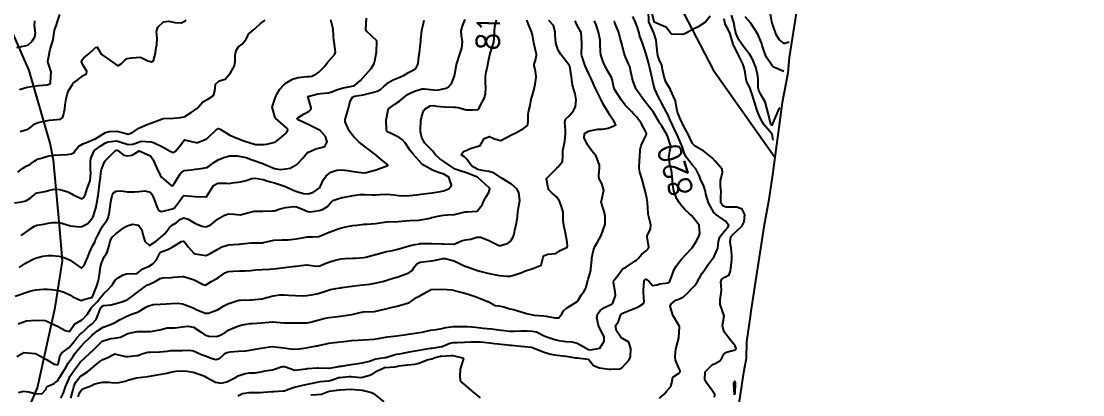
# Model space of a CAD drawing. Header units: metres. Extents: x 307586 to 320046, y 7427249 to 7434250.
# Drawn here: x 319369 to 319557.1, y 7428561.8 to 7428628 of the extents above; entities that cross this region are included whole.
import ezdxf
from ezdxf.enums import TextEntityAlignment as Align

# ---------------------------------------------------------------- set-up
doc = ezdxf.new("R2010")
doc.units = ezdxf.units.M
doc.header["$MEASUREMENT"] = 0
for name, color, linetype in [('Area', 45, 'Continuous'), ('Cotas', 45, 'Continuous'), ('Curvas de Nivel 1m', 11, 'Continuous'), ('Curvas de Nivel 5m', 15, 'Continuous'), ('Hidrografia', 140, 'Continuous'), ('Vias Primárias', 230, 'Continuous')]:
    doc.layers.add(name, color=color, linetype=linetype)
doc.styles.add('Style-STANDARD', font='STANDARD.shx')

msp = doc.modelspace()

# ---------------------------------------------------------------- linework, layer by layer
at = {"layer": 'Area'}
msp.add_polyline3d([(319558.42, 7428687.57, 845.15), (319554.83, 7428686.13, 845.5), (319552.5, 7428685.3, 845.86), (319549.33, 7428683.99, 845.67), (319545.47, 7428682.69, 852.3), (319543.92, 7428682.2, 843.13), (319512.7, 7428667.47, 0.03), (319508.17, 7428643.43, 827.41), (319507.34, 7428638.2, 827.09), (319507.26, 7428636.45, 827.18), (319506.81, 7428632.91, 826.7), (319505.06, 7428621.64, 825.88), (319504.81, 7428618.86, 830.16), (319503.83, 7428613.63, 826.97), (319502.09, 7428600.78, 822.8), (319501.4, 7428596.1, 822.7), (319500.56, 7428591.57, 821.16), (319498.28, 7428576.62, 822.18), (319498.15, 7428575.66, 822.3), (319497.5, 7428571.17, 822.11), (319497.42, 7428568.26, 822.09), (319496.98, 7428565.78, 822.77), (319495.34, 7428555.19, 822.14)], dxfattribs=at)
at = {"layer": 'Curvas de Nivel 1m', "flags": 128}
for points, elevation in [([(319368.65, 7428615.95), (319370.02, 7428616.34), (319370.82, 7428616.49), (319372.03, 7428616.64), (319373.56, 7428616.79), (319374.03, 7428616.95), (319374.16, 7428617.12), (319374.18, 7428617.25), (319374.25, 7428619.06), (319374.24, 7428619.25), (319374.07, 7428619.81), (319373.69, 7428620.87), (319373.72, 7428621.26), (319373.78, 7428621.56), (319374.11, 7428623.09), (319374.14, 7428623.22), (319374.15, 7428623.25), (319374.63, 7428624.74), (319374.71, 7428625.24), (319374.89, 7428626.49), (319375.15, 7428627.24), (319375.43, 7428627.98), (319375.8, 7428629.23)], 808), ([(319368.95, 7428590.06), (319369.72, 7428590.61), (319370.12, 7428590.9), (319370.66, 7428591.29), (319371.31, 7428591.7), (319371.73, 7428591.86), (319372.95, 7428592.05), (319373.74, 7428592.22), (319374.6, 7428592.38), (319375.74, 7428592.38), (319376.93, 7428592.02), (319377.73, 7428591.78), (319379.3, 7428591.61), (319379.73, 7428591.65), (319380.75, 7428592.16), (319381.58, 7428593.16), (319381.64, 7428593.27), (319381.76, 7428593.53), (319382.25, 7428595.15), (319382.4, 7428595.76), (319382.6, 7428597.15), (319382.71, 7428598.05), (319382.87, 7428599.14), (319383.04, 7428600.35), (319383.1, 7428601.14), (319383.21, 7428601.78), (319383.75, 7428603.13), (319383.87, 7428603.32), (319384.77, 7428604.23), (319385.66, 7428605.11), (319385.83, 7428605.18), (319385.89, 7428605.18), (319386.1, 7428605.11), (319387.12, 7428604.32), (319387.88, 7428604.16), (319388.64, 7428604.32), (319389.89, 7428605.06), (319391.88, 7428604.16), (319392.33, 7428603.48), (319392.53, 7428603.03), (319393.15, 7428601.72), (319393.47, 7428601.02), (319393.59, 7428600.76), (319393.84, 7428600.41), (319395.49, 7428598.99), (319395.82, 7428598.88), (319395.95, 7428598.99), (319396.15, 7428599.31), (319397.13, 7428600.97), (319397.45, 7428601.36), (319397.85, 7428601.55), (319399.11, 7428601.7), (319399.86, 7428601.8), (319400.87, 7428601.92), (319401.86, 7428602.12), (319402.36, 7428602.42), (319402.94, 7428602.9), (319403.88, 7428603.49), (319404.85, 7428603.91), (319405.89, 7428604.18), (319407.21, 7428604.17), (319407.89, 7428604.08), (319408.85, 7428603.86), (319409.88, 7428603.49), (319411.8, 7428602.8), (319411.87, 7428602.78), (319411.91, 7428602.76), (319413.86, 7428601.93), (319414.86, 7428601.76), (319415.86, 7428601.89), (319416.61, 7428601.99), (319417.87, 7428602.72), (319418.86, 7428603.74), (319419.65, 7428604.7), (319419.8, 7428604.8), (319419.9, 7428604.85), (319421.17, 7428605.42), (319421.91, 7428605.59), (319422.75, 7428605.83), (319423.21, 7428606.66), (319422.86, 7428607.59), (319421.94, 7428608.68), (319419.96, 7428609.65), (319418.18, 7428610.5), (319417.96, 7428610.63), (319417.91, 7428610.67), (319417.88, 7428610.72), (319417.89, 7428610.8), (319417.97, 7428610.89), (319419.09, 7428611.6), (319419.99, 7428612.09), (319420.3, 7428612.39), (319420.33, 7428612.7), (319420.01, 7428613.95), (319419.74, 7428614.7), (319419.96, 7428614.76), (319420.01, 7428614.77), (319421.54, 7428615.17), (319422.02, 7428615.22), (319423.36, 7428615.33), (319424.03, 7428615.52), (319424.81, 7428615.86), (319426.04, 7428616.24), (319426.35, 7428616.31), (319427.87, 7428616.6), (319428.04, 7428616.66), (319429.08, 7428617.56), (319430.06, 7428618.58), (319430.99, 7428619.66), (319431.51, 7428620.57), (319431.66, 7428621), (319431.94, 7428622.56), (319432.01, 7428624.44), (319431.96, 7428624.56), (319430.16, 7428626.29), (319430.01, 7428626.58), (319430.18, 7428628.58)], 812), ([(319482.1, 7428561.23), (319482.92, 7428561.93), (319483.14, 7428562.19), (319483.4, 7428562.5), (319484.06, 7428563.28), (319484.28, 7428563.92), (319484.41, 7428564.94), (319485.44, 7428565.57), (319485.71, 7428565.91), (319485.7, 7428566.17), (319485.45, 7428566.72), (319484.93, 7428567.92), (319484.82, 7428568.56), (319484.95, 7428569.92), (319485.51, 7428571.91), (319485.6, 7428573.85), (319485.6, 7428573.91), (319485.59, 7428573.96), (319485.54, 7428574.04), (319484.46, 7428575.92), (319483.98, 7428577.52), (319484.13, 7428577.92), (319484.94, 7428578.57), (319485.6, 7428578.85), (319486.34, 7428579.16), (319487.07, 7428579.89), (319487.62, 7428580.49), (319488.32, 7428581.18), (319488.81, 7428581.87), (319489.1, 7428582.41), (319489.66, 7428583.37), (319489.85, 7428583.67), (319489.97, 7428583.86), (319490.72, 7428584.89), (319491.41, 7428585.84), (319491.53, 7428586), (319491.69, 7428586.23), (319492.42, 7428587.83), (319492.55, 7428589), (319492.75, 7428589.82), (319493.75, 7428591.07), (319494.15, 7428591.41), (319494.33, 7428591.8), (319493.76, 7428592.59), (319492, 7428593.84), (319491.88, 7428593.93), (319491.78, 7428594.04), (319490.74, 7428595.85), (319490.3, 7428597.37), (319490.24, 7428597.86), (319489.84, 7428598.95), (319489.4, 7428599.86), (319489.14, 7428600.59), (319488.51, 7428601.87), (319487.88, 7428602.56), (319486.83, 7428603.9), (319486.53, 7428604.52), (319486.06, 7428605.91), (319486.02, 7428606.01), (319485.93, 7428606.23), (319485.22, 7428607.92), (319484.5, 7428609.39), (319484.24, 7428609.93), (319483.98, 7428610.52), (319483.55, 7428611.5), (319483.33, 7428611.94), (319482.49, 7428613.48), (319482.24, 7428613.96), (319482.16, 7428614.1), (319482.03, 7428614.32), (319481.24, 7428615.97), (319480.94, 7428617.09), (319480.76, 7428617.97), (319480.35, 7428619.71), (319480.29, 7428619.98), (319480.1, 7428620.74), (319479.74, 7428621.98), (319479.57, 7428622.54), (319479.09, 7428623.99), (319478.55, 7428625.6), (319478.44, 7428626), (319478.17, 7428626.92), (319477.88, 7428627.71), (319477.75, 7428628.01), (319477.32, 7428628.88)], 821), ([(319491.81, 7428561.4), (319491.86, 7428561.83), (319491.4, 7428562.59), (319490.45, 7428563.84), (319490.08, 7428564.5), (319490.17, 7428565.85), (319491.46, 7428567.15), (319491.91, 7428567.38), (319492.74, 7428567.82), (319493.07, 7428568.21), (319493.48, 7428569.03), (319493.92, 7428569.37), (319495.49, 7428569.76), (319495.64, 7428569.93), (319495.5, 7428570.46), (319494.39, 7428571.8), (319493.53, 7428572.98), (319493.27, 7428573.81), (319493.26, 7428574.1), (319493.56, 7428575.81), (319492.8, 7428577.82), (319492.8, 7428578.62), (319493, 7428579.82), (319493.03, 7428580.41), (319492.96, 7428581.82), (319493.13, 7428582.32), (319493.65, 7428582.64), (319494.39, 7428583.06), (319494.63, 7428583.8), (319494.75, 7428584.72), (319494.87, 7428585.8), (319494.87, 7428586.62), (319494.75, 7428587.8), (319494.57, 7428588.95), (319494.7, 7428589.8), (319495.19, 7428590.34), (319495.74, 7428590.8), (319496.73, 7428591.78), (319497.08, 7428592.46), (319497.17, 7428593.77), (319496.75, 7428594.74), (319495.8, 7428595.07), (319494.52, 7428595.08), (319493.8, 7428595.07), (319493.28, 7428595.3), (319492.96, 7428595.82), (319492.94, 7428596.95), (319493, 7428597.82), (319492.89, 7428598.77), (319492.89, 7428599.82), (319493.24, 7428601.19), (319493.17, 7428601.82), (319491.9, 7428603.32), (319491.38, 7428603.85), (319489.91, 7428605.03), (319488.41, 7428605.88), (319487.93, 7428606.34), (319487.44, 7428607.39), (319487.2, 7428607.89), (319486.25, 7428609.63), (319486.13, 7428609.91), (319486.09, 7428610.02), (319485.98, 7428610.23), (319485.29, 7428611.92), (319485.09, 7428612.83), (319484.92, 7428613.92), (319484.04, 7428615.88), (319484.02, 7428615.91), (319484.01, 7428615.93), (319483.27, 7428617.16), (319482.96, 7428617.95), (319482.58, 7428619.46), (319482.54, 7428619.95), (319482.49, 7428620.34), (319482.1, 7428621.07), (319481.79, 7428621.96), (319481.71, 7428622.37), (319481.57, 7428623.97), (319481.46, 7428624.66), (319481.06, 7428625.97), (319480.18, 7428627.93), (319480.16, 7428627.98), (319480.16, 7428628.01), (319480.12, 7428629.98)], 822), ([(319480.7, 7428629.48), (319481.05, 7428627.97), (319482.18, 7428627.48), (319483.27, 7428627.04), (319484.06, 7428625.93), (319484.09, 7428625.86), (319484.16, 7428625.83), (319484.27, 7428625.82), (319486.16, 7428625.75), (319486.66, 7428625.9), (319488.17, 7428626.74), (319488.96, 7428627.09), (319490.18, 7428627.86), (319491.06, 7428628.99)], 822), ([(319502.19, 7428606.98), (319502.03, 7428608.01), (319501.96, 7428608.1), (319500.58, 7428609.73), (319499.98, 7428610.81), (319499.58, 7428611.74), (319499.34, 7428612.41), (319498.92, 7428613.75), (319498.38, 7428615.41), (319498.27, 7428615.76), (319498.05, 7428616.28), (319497.56, 7428617.26), (319497.43, 7428617.77), (319497.25, 7428618.94), (319497.07, 7428619.78), (319496.82, 7428620.5), (319496.21, 7428621.79), (319496.12, 7428621.97), (319495.2, 7428623.8), (319494.77, 7428625.19), (319494.58, 7428625.81), (319494.17, 7428626.69), (319493.74, 7428627.38), (319493.62, 7428627.82), (319493.53, 7428628.49)], 823), ([(319503.41, 7428612.71), (319503.21, 7428612.52), (319501.97, 7428609.61), (319501.82, 7428609.72), (319501.72, 7428609.98), (319501.31, 7428611.73), (319501.12, 7428612.61), (319500.8, 7428613.73), (319500.04, 7428615.07), (319499.69, 7428615.74), (319499.58, 7428616.21), (319499.54, 7428617.75), (319499.5, 7428618.32), (319499.21, 7428619.75), (319498.63, 7428621.23), (319498.33, 7428621.76), (319498.12, 7428622.05), (319496.79, 7428623.78), (319496.53, 7428624.16), (319496.15, 7428624.75), (319495.68, 7428625.79), (319495.49, 7428626.47), (319495.24, 7428627.8), (319494.86, 7428629.15)], 824), ([(319505.06, 7428624.25), (319504.79, 7428624.25), (319504.28, 7428624.09), (319504.15, 7428624.09), (319503.27, 7428624.82), (319502.76, 7428625.71), (319502.19, 7428627.22), (319502.02, 7428627.72), (319501.96, 7428627.95), (319501.68, 7428629.73)], 826), ([(319367.78, 7428595.83), (319369.08, 7428596), (319369.78, 7428596.22), (319370.48, 7428596.6), (319371.27, 7428597.29), (319371.55, 7428597.53), (319371.8, 7428597.63), (319373.18, 7428597.88), (319373.8, 7428598.04), (319374.78, 7428598.27), (319375.81, 7428598.23), (319377.24, 7428597.77), (319377.8, 7428597.49), (319378.27, 7428597.2), (319379.79, 7428596.57), (319380.14, 7428596.82), (319380.28, 7428597.18), (319380.63, 7428598.36), (319380.96, 7428599.17), (319381.19, 7428599.81), (319381.3, 7428601.17), (319381.26, 7428601.76), (319381.24, 7428603.17), (319381.33, 7428603.71), (319381.89, 7428605.05), (319381.99, 7428605.16), (319383.08, 7428605.97), (319383.91, 7428606.47), (319384.4, 7428606.64), (319385.92, 7428606.82), (319386.28, 7428606.74), (319387.91, 7428606.21), (319388.74, 7428606.24), (319389.92, 7428606.68), (319390.23, 7428606.75), (319391.92, 7428606.66), (319392.4, 7428606.54), (319393.91, 7428605.86), (319395.37, 7428605), (319395.89, 7428604.78), (319396.33, 7428604.98), (319397.02, 7428605.86), (319397.84, 7428606.96), (319397.92, 7428606.99), (319398.14, 7428606.96), (319399.92, 7428606.55), (319400.29, 7428606.56), (319401.26, 7428606.93), (319401.72, 7428607.13), (319401.93, 7428607.26), (319403.66, 7428608.89), (319403.94, 7428609.01), (319404.22, 7428608.89), (319405.93, 7428607.86), (319406.62, 7428607.55), (319407.92, 7428607.02), (319408.41, 7428606.84), (319409.92, 7428606.34), (319410.52, 7428606.21), (319411.91, 7428606.17), (319412.47, 7428606.23), (319413.92, 7428606.59), (319414.05, 7428606.64), (319414.23, 7428606.77), (319415.17, 7428607.52), (319415.94, 7428608.17), (319416.23, 7428608.75), (319416.14, 7428608.94), (319415.95, 7428609.12), (319414.08, 7428610.77), (319413.96, 7428610.9), (319413.43, 7428612.78), (319414.01, 7428614.59), (319414.07, 7428614.72), (319414.09, 7428614.77), (319414.82, 7428615.97), (319415.53, 7428616.76), (319415.8, 7428617), (319416.05, 7428617.18), (319417.04, 7428617.75), (319418.06, 7428618.06), (319419.57, 7428618.22), (319420.06, 7428618.24), (319420.46, 7428618.3), (319421.32, 7428618.69), (319421.72, 7428619.03), (319422.07, 7428619.38), (319422.71, 7428620.04), (319423.21, 7428620.66), (319424.1, 7428621.68), (319424.55, 7428622.2), (319424.67, 7428622.64), (319424.4, 7428624.38), (319424.36, 7428624.65), (319424.26, 7428626.55), (319424.24, 7428626.65), (319424.17, 7428626.9), (319423.83, 7428628.3)], 811), ([(319367.88, 7428579.32), (319369.16, 7428579.73), (319369.59, 7428579.88), (319370.66, 7428580.23), (319371.59, 7428580.43), (319372.88, 7428580.54), (319373.6, 7428580.54), (319374.35, 7428580.49), (319375.59, 7428580.32), (319376.42, 7428580.05), (319377.59, 7428579.52), (319378.14, 7428579.19), (319379.57, 7428578.55), (319380.07, 7428578.68), (319381.58, 7428579.14), (319381.62, 7428579.2), (319382.4, 7428581.15), (319382.66, 7428582.1), (319382.83, 7428583.14), (319383.02, 7428584.51), (319383.17, 7428585.14), (319383.66, 7428586.27), (319384.01, 7428586.78), (319384.22, 7428587.12), (319384.54, 7428588.28), (319384.75, 7428589.12), (319385.09, 7428589.73), (319385.72, 7428590.35), (319386.74, 7428591.09), (319387.31, 7428591.51), (319387.73, 7428591.77), (319388.72, 7428592.09), (319389.74, 7428591.89), (319390.34, 7428591.05), (319390.53, 7428590.24), (319390.86, 7428589.05), (319391.7, 7428588.3), (319392.86, 7428589.02), (319393.71, 7428589.76), (319394.4, 7428590.32), (319394.91, 7428591), (319395.24, 7428591.49), (319395.74, 7428591.88), (319396.41, 7428592.32), (319397.22, 7428592.97), (319397.76, 7428593.2), (319398.56, 7428592.95), (319399.74, 7428592.24), (319400.98, 7428591.69), (319401.73, 7428591.61), (319402.65, 7428591.99), (319403.69, 7428592.89), (319403.75, 7428592.94), (319404.97, 7428593.67), (319405.76, 7428593.92), (319406.71, 7428593.81), (319407.76, 7428593.74), (319408.64, 7428593.95), (319409.77, 7428594.27), (319410.25, 7428594.34), (319411.77, 7428594.38), (319413.43, 7428594.43), (319413.77, 7428594.44), (319414.05, 7428594.49), (319414.88, 7428594.76), (319415.55, 7428594.98), (319415.78, 7428595.02), (319417.32, 7428595.19), (319417.78, 7428595.12), (319418.8, 7428594.71), (319419.77, 7428594.31), (319420.24, 7428594.23), (319421.77, 7428594.48), (319422.35, 7428594.67), (319423.24, 7428595.2), (319423.79, 7428595.86), (319424.19, 7428596.25), (319425.24, 7428596.64), (319425.68, 7428596.75), (319425.8, 7428596.78), (319425.99, 7428596.81), (319427.81, 7428597.17), (319429.06, 7428597.34), (319429.81, 7428597.34), (319431.13, 7428597.25), (319431.81, 7428597.27), (319432.6, 7428597.34), (319433.81, 7428597.38), (319435.04, 7428597.29), (319435.81, 7428597.16), (319436.42, 7428597.11), (319437.81, 7428597.17), (319439, 7428597.28), (319439.81, 7428597.37), (319440.79, 7428597.47), (319441.81, 7428597.6), (319443.26, 7428597.86), (319443.82, 7428597.99), (319444.14, 7428598.09), (319444.83, 7428598.4), (319445.22, 7428599), (319444.73, 7428600.4), (319443.86, 7428600.9), (319442.72, 7428601.28), (319441.87, 7428601.66), (319440.36, 7428602.46), (319439.88, 7428602.83), (319438.41, 7428604.47), (319437.9, 7428605.15), (319436.98, 7428606.49), (319436.49, 7428607.07), (319435.93, 7428607.44), (319434.16, 7428608.31), (319433.94, 7428608.39), (319433.83, 7428608.42), (319433.74, 7428608.53), (319433.7, 7428608.78), (319433.66, 7428610.53), (319433.99, 7428612.36), (319434.03, 7428612.49), (319434.07, 7428612.53), (319435.19, 7428613.33), (319436.01, 7428613.86), (319436.78, 7428614.5), (319437.44, 7428615.07), (319438.03, 7428615.37), (319438.82, 7428615.68), (319440.04, 7428616.03), (319440.43, 7428616.06), (319442.03, 7428615.86), (319442.63, 7428615.83), (319444.04, 7428616.09), (319444.28, 7428616.17), (319444.69, 7428616.4), (319445.3, 7428617.15), (319445.75, 7428618.39), (319445.8, 7428618.66), (319446.09, 7428620.39), (319446.74, 7428622.38), (319447.03, 7428623.29), (319447.19, 7428624.38), (319447.01, 7428625.52), (319446.94, 7428626.38), (319447.23, 7428627.32), (319447.63, 7428628.38)], 814), ([(319368.19, 7428623.4), (319370.12, 7428623.82), (319370.89, 7428624.52), (319371.4, 7428625.29), (319371.52, 7428625.91), (319371.34, 7428627.29), (319371.37, 7428628.09)], 807), ([(319368.2, 7428568.57), (319369.46, 7428569.3), (319371.46, 7428569.1), (319371.71, 7428569.03), (319373.45, 7428568.09), (319374.81, 7428567.24), (319375.43, 7428567.1), (319375.53, 7428567.23), (319375.86, 7428568.82), (319376.14, 7428569.22), (319377.47, 7428570.22), (319378.31, 7428571.19), (319378.8, 7428571.88), (319379.5, 7428572.6), (319379.81, 7428572.87), (319380.1, 7428573.17), (319380.82, 7428573.87), (319381.53, 7428574.41), (319382.25, 7428575.15), (319382.72, 7428576.31), (319383.03, 7428577.14), (319383.24, 7428577.45), (319383.56, 7428577.65), (319384.91, 7428577.77), (319385.57, 7428577.92), (319386.78, 7428578.3), (319387.58, 7428578.58), (319387.9, 7428578.76), (319388.34, 7428579.07), (319389.04, 7428579.61), (319389.59, 7428580.02), (319390.2, 7428580.45), (319391.01, 7428581.05), (319391.37, 7428581.28), (319391.61, 7428581.39), (319392.73, 7428581.91), (319393.62, 7428582.41), (319394.07, 7428582.56), (319395.63, 7428582.63), (319395.97, 7428582.65), (319397.63, 7428582.81), (319397.79, 7428582.8), (319399.62, 7428582.21), (319401.19, 7428581.34), (319401.61, 7428581.27), (319402.65, 7428581.87), (319403.63, 7428582.42), (319403.93, 7428582.59), (319404.34, 7428582.88), (319405.07, 7428583.44), (319405.64, 7428583.66), (319406.52, 7428583.74), (319407.64, 7428583.77), (319408.68, 7428583.79), (319409.64, 7428583.85), (319410.51, 7428583.95), (319411.65, 7428584.03), (319412.97, 7428584.1), (319413.65, 7428584.16), (319414.21, 7428584.21), (319415.65, 7428584.37), (319417.54, 7428584.61), (319417.65, 7428584.61), (319417.75, 7428584.62), (319418.53, 7428584.71), (319419.53, 7428584.83), (319419.65, 7428584.83), (319420.85, 7428584.69), (319421.65, 7428584.63), (319421.9, 7428584.68), (319423.14, 7428585.18), (319423.66, 7428585.39), (319424.62, 7428585.69), (319425.67, 7428585.93), (319426.3, 7428586), (319427.67, 7428586.04), (319428.21, 7428586.06), (319429.68, 7428586.13), (319430.05, 7428586.2), (319431.31, 7428586.56), (319431.6, 7428586.64), (319431.68, 7428586.66), (319431.83, 7428586.7), (319433.69, 7428587.2), (319434.79, 7428587.42), (319435.69, 7428587.62), (319437.29, 7428588.08), (319437.7, 7428588.24), (319437.88, 7428588.29), (319438.76, 7428588.47), (319439.57, 7428588.6), (319439.71, 7428588.61), (319441.53, 7428588.62), (319441.71, 7428588.62), (319443.54, 7428588.58), (319443.71, 7428588.57), (319445.58, 7428588.52), (319445.71, 7428588.54), (319446.97, 7428589.11), (319447.72, 7428589.27), (319448.66, 7428589.41), (319449.72, 7428589.73), (319450.33, 7428589.73), (319451.72, 7428589.24), (319453.63, 7428588.29), (319453.67, 7428588.26), (319453.7, 7428588.25), (319453.75, 7428588.25), (319453.96, 7428588.29), (319455.26, 7428588.72), (319455.72, 7428589.1), (319456.17, 7428589.82), (319456.32, 7428590.26), (319456.45, 7428590.97), (319456.72, 7428592.26), (319456.89, 7428593.37), (319456.95, 7428594.25), (319457.08, 7428594.96), (319457.32, 7428596.25), (319457.17, 7428597.6), (319456.84, 7428598.25), (319455.84, 7428599.18), (319453.99, 7428600.29), (319453.85, 7428600.39), (319452.73, 7428601.17), (319451.86, 7428601.4), (319450.64, 7428601.55), (319449.87, 7428601.78), (319448.84, 7428602.35), (319447.89, 7428603.64), (319447.53, 7428604.01), (319446.92, 7428604.37), (319447.32, 7428604.95), (319447.91, 7428605.21), (319448.7, 7428605.56), (319449.92, 7428605.88), (319450.27, 7428605.99), (319450.45, 7428606.33), (319450.98, 7428607.28), (319451.94, 7428607.58), (319452.82, 7428607.2), (319453.93, 7428606.92), (319454.87, 7428607.35), (319455.94, 7428607.96), (319456.59, 7428608.26), (319457.45, 7428608.75), (319457.95, 7428609.01), (319458.66, 7428609.53), (319458.81, 7428610.23), (319458.78, 7428611.44), (319458.92, 7428612.23), (319459.13, 7428613.1), (319459.36, 7428614.23), (319459.5, 7428614.75), (319459.9, 7428616.22), (319459.93, 7428616.34), (319460.05, 7428616.86), (319460.23, 7428618.05), (319460.23, 7428618.22), (319460.08, 7428619.19), (319459.88, 7428620.22), (319459.89, 7428620.42), (319460.1, 7428621.15), (319460.28, 7428622.05), (319460.27, 7428622.22), (319460.12, 7428622.92), (319459.81, 7428624.22), (319459.58, 7428625.65), (319459.41, 7428626.23), (319459.02, 7428627.08), (319458.58, 7428628.24)], 816), ([(319368.5, 7428562.19), (319369.38, 7428562.46), (319370.32, 7428562.35), (319371.37, 7428562.02), (319372.65, 7428561.98), (319373.39, 7428562.82), (319373.48, 7428563.16), (319373.57, 7428563.25), (319374.81, 7428563.82), (319375.4, 7428564.3), (319376.02, 7428565.22), (319376.85, 7428566.64), (319377.16, 7428567.2), (319377.26, 7428567.38), (319377.44, 7428567.64), (319378.1, 7428568.55), (319378.56, 7428569.19), (319379.47, 7428570.33), (319380.29, 7428571.17), (319380.91, 7428571.75), (319381.5, 7428572.31), (319381.95, 7428572.71), (319382.49, 7428573.15), (319383.52, 7428573.81), (319384.47, 7428574.17), (319385.53, 7428574.57), (319386.41, 7428575.1), (319387.54, 7428575.71), (319388.53, 7428576.09), (319389.55, 7428576.47), (319389.96, 7428576.66), (319390.59, 7428577.05), (319391.19, 7428577.42), (319391.57, 7428577.59), (319392.33, 7428577.79), (319393.57, 7428577.89), (319394.65, 7428577.92), (319395.57, 7428577.98), (319396.66, 7428578.06), (319397.57, 7428577.94), (319399.16, 7428577.35), (319399.57, 7428577.16), (319399.99, 7428576.94), (319401.55, 7428576.3), (319402.18, 7428576.29), (319403.56, 7428576.8), (319403.62, 7428576.83), (319403.73, 7428576.89), (319404.89, 7428577.56), (319405.57, 7428577.93), (319407.18, 7428578.44), (319407.58, 7428578.56), (319407.82, 7428578.6), (319409.58, 7428578.62), (319409.77, 7428578.63), (319411.58, 7428578.8), (319413.59, 7428579.34), (319414.8, 7428579.55), (319415.59, 7428579.53), (319416.31, 7428579.46), (319417.59, 7428579.39), (319418.95, 7428579.34), (319419.59, 7428579.39), (319420.71, 7428579.57), (319421.59, 7428579.77), (319423.26, 7428580.32), (319423.6, 7428580.43), (319423.78, 7428580.47), (319424.74, 7428580.64), (319425.48, 7428580.77), (319425.61, 7428580.79), (319425.81, 7428580.82), (319427.62, 7428581.08), (319428.99, 7428581.22), (319429.62, 7428581.28), (319430.74, 7428581.45), (319431.62, 7428581.62), (319433.01, 7428581.92), (319433.63, 7428582.1), (319433.96, 7428582.2), (319435.04, 7428582.52), (319435.51, 7428582.64), (319435.63, 7428582.67), (319435.89, 7428582.76), (319437.64, 7428583.45), (319438.26, 7428583.86), (319438.66, 7428584.47), (319439.09, 7428585.04), (319439.67, 7428585.31), (319440.69, 7428585.43), (319441.67, 7428585.54), (319442.41, 7428585.69), (319443.68, 7428586), (319444.08, 7428586), (319445.67, 7428585.55), (319447.22, 7428584.81), (319447.66, 7428584.6), (319448.36, 7428584.35), (319449.65, 7428583.92), (319450.26, 7428583.72), (319451.64, 7428583.36), (319452.51, 7428583.18), (319453.64, 7428582.98), (319455.1, 7428582.82), (319455.64, 7428582.86), (319456.46, 7428583.08), (319457.65, 7428583.51), (319458.18, 7428583.7), (319459.65, 7428584.22), (319461.09, 7428584.77), (319461.47, 7428586.2), (319461.53, 7428586.36), (319461.69, 7428586.49), (319462.26, 7428586.76), (319463.69, 7428586.86), (319464.45, 7428587.41), (319465.7, 7428587.99), (319465.77, 7428588.15), (319465.71, 7428588.87), (319465.49, 7428590.15), (319465.41, 7428590.47), (319465.04, 7428592.16), (319465, 7428592.92), (319465, 7428594.16), (319464.73, 7428595.22), (319464.33, 7428596.16), (319463.81, 7428596.9), (319463.11, 7428597.48), (319462.39, 7428598.19), (319462.02, 7428600.02), (319462.1, 7428600.2), (319463.87, 7428602), (319463.96, 7428602.08), (319464.07, 7428602.17), (319464.88, 7428603.17), (319464.93, 7428604.16), (319464.96, 7428605.11), (319465.18, 7428606.16), (319465.31, 7428606.77), (319465.43, 7428608.16), (319465.4, 7428608.71), (319465.3, 7428610.16), (319465.44, 7428610.69), (319465.98, 7428611.24), (319466.83, 7428612.14), (319467.19, 7428612.94), (319467.3, 7428614.13), (319467.1, 7428615.2), (319466.81, 7428616.14), (319466.68, 7428616.77), (319466.48, 7428618.14), (319466.17, 7428620.07), (319466.15, 7428620.15), (319466.13, 7428620.19), (319466.09, 7428620.25), (319464.59, 7428622.17), (319464.12, 7428622.94), (319463.73, 7428624.18), (319463.59, 7428625.61), (319463.58, 7428626.18), (319463.3, 7428627.31), (319462.49, 7428628.2)], 817), ([(319368.6, 7428584.36), (319369.65, 7428585.07), (319369.79, 7428585.16), (319370.07, 7428585.3), (319371.1, 7428585.85), (319371.66, 7428586.12), (319372.8, 7428586.4), (319373.67, 7428586.48), (319374.42, 7428586.49), (319375.66, 7428586.39), (319376.61, 7428586.16), (319377.66, 7428585.67), (319378.27, 7428585.19), (319379.64, 7428584.25), (319380.12, 7428584.71), (319380.32, 7428585.17), (319380.73, 7428586.1), (319381.12, 7428587.17), (319381.3, 7428587.55), (319381.69, 7428588.25), (319381.99, 7428588.87), (319382.1, 7428589.15), (319382.43, 7428589.87), (319383.07, 7428591.14), (319383.29, 7428591.58), (319383.74, 7428592.2), (319384.16, 7428592.72), (319384.35, 7428593.12), (319384.64, 7428594.25), (319384.76, 7428595.12), (319384.88, 7428596.02), (319385.1, 7428597.12), (319385.3, 7428597.62), (319385.81, 7428597.89), (319386.67, 7428597.95), (319387.81, 7428597.77), (319389.09, 7428597.79), (319389.81, 7428597.88), (319390.9, 7428597.96), (319391.81, 7428597.76), (319392.14, 7428597.36), (319392.29, 7428597.03), (319392.67, 7428596.15), (319393.05, 7428595.02), (319393.3, 7428594.55), (319393.77, 7428594.33), (319394.34, 7428594.43), (319395.77, 7428594.76), (319396.12, 7428594.98), (319396.85, 7428595.91), (319397.58, 7428596.96), (319397.8, 7428597.16), (319399.8, 7428596.94), (319401.8, 7428596.88), (319401.83, 7428596.89), (319401.85, 7428596.92), (319401.88, 7428597), (319403.05, 7428598.9), (319403.83, 7428599.34), (319405.39, 7428599.31), (319405.83, 7428599.3), (319406.34, 7428599.37), (319407.83, 7428599.58), (319408.85, 7428599.82), (319409.84, 7428600.13), (319410.43, 7428600.23), (319411.83, 7428599.96), (319412.7, 7428599.66), (319413.83, 7428599.37), (319415.82, 7428598.75), (319417.18, 7428598.1), (319417.81, 7428597.88), (319419.01, 7428597.51), (319419.81, 7428597.43), (319420.75, 7428597.76), (319421.82, 7428598.53), (319421.92, 7428598.68), (319422.51, 7428600.01), (319423, 7428600.66), (319423.86, 7428601.26), (319424.88, 7428601.62), (319425.86, 7428601.7), (319426.8, 7428601.55), (319427.86, 7428601.4), (319429.23, 7428601.22), (319429.86, 7428601.19), (319431, 7428601.43), (319431.86, 7428601.72), (319433.73, 7428602.39), (319433.87, 7428602.42), (319433.95, 7428602.45), (319433.95, 7428602.53), (319433.87, 7428602.63), (319432.82, 7428603.48), (319431.89, 7428604.32), (319431.6, 7428604.56), (319429.91, 7428605.75), (319428.88, 7428606.59), (319427.93, 7428607.56), (319427.44, 7428608.11), (319427.06, 7428608.61), (319426.38, 7428610.21), (319426.36, 7428610.62), (319426.56, 7428611.2), (319426.98, 7428612.62), (319427.28, 7428613.89), (319427.67, 7428614.61), (319427.91, 7428614.71), (319428.01, 7428614.73), (319429.58, 7428615.02), (319430.02, 7428615.11), (319431.22, 7428615.38), (319432.03, 7428615.65), (319432.62, 7428615.96), (319433.31, 7428616.54), (319434.05, 7428617.18), (319434.9, 7428617.67), (319436.06, 7428618.15), (319436.82, 7428618.5), (319437.59, 7428618.97), (319438.07, 7428619.22), (319438.9, 7428619.65), (319439.3, 7428620.47), (319439.45, 7428621.81), (319439.55, 7428622.47), (319439.75, 7428624.08), (319439.76, 7428624.47), (319439.78, 7428624.83), (319439.95, 7428626.46), (319440.17, 7428627.43), (319440.39, 7428628.25)], 813), ([(319368.78, 7428608.47), (319369.94, 7428608.87), (319370.25, 7428608.98), (319370.69, 7428609.29), (319371.4, 7428609.83), (319371.95, 7428610.07), (319373.04, 7428610.35), (319373.96, 7428610.53), (319374.62, 7428610.57), (319375.96, 7428610.67), (319376.29, 7428610.89), (319376.43, 7428611.23), (319376.68, 7428612.52), (319376.78, 7428613.22), (319376.95, 7428614.27), (319377.2, 7428615.22), (319377.43, 7428615.81), (319378.04, 7428616.81), (319378.2, 7428617.05), (319378.33, 7428617.21), (319380.06, 7428618.47), (319380.53, 7428618.7), (319380.62, 7428619.17), (319380.07, 7428620.03), (319379.68, 7428620.78), (319379.8, 7428621.18), (319380.09, 7428621.56), (319380.98, 7428622.29), (319381.87, 7428623.16), (319382, 7428623.28), (319382.11, 7428623.36), (319382.43, 7428623.47), (319382.58, 7428623.15), (319383.16, 7428622.21), (319384.09, 7428621.53), (319384.7, 7428621.12), (319386.07, 7428620.11), (319386.68, 7428620.5), (319387.25, 7428621.1), (319387.74, 7428621.44), (319388.09, 7428621.48), (319388.57, 7428621.57), (319390.09, 7428621.69), (319391.41, 7428621.05), (319392.08, 7428620.82), (319392.42, 7428621.03), (319392.75, 7428622.38), (319392.85, 7428623.03), (319393, 7428623.91), (319393.04, 7428625.03), (319392.95, 7428626.23), (319393.19, 7428627.02), (319394.17, 7428627.91), (319395.13, 7428628.04), (319396.17, 7428627.82), (319397.37, 7428627.78), (319398.18, 7428628.24)], 809), ([(319375.99, 7428561.22), (319376.44, 7428562.15), (319376.83, 7428563.21), (319377.41, 7428564.59), (319377.59, 7428565.02), (319377.69, 7428565.2), (319378.39, 7428566.22), (319379.11, 7428567.18), (319379.25, 7428567.37), (319379.44, 7428567.6), (319380.26, 7428568.37), (319381.15, 7428569.16), (319381.47, 7428569.47), (319383.13, 7428571.14), (319383.31, 7428571.3), (319383.49, 7428571.4), (319384.84, 7428571.77), (319385.49, 7428571.87), (319386.54, 7428572.05), (319387.5, 7428572.52), (319387.88, 7428572.7), (319389.51, 7428573.01), (319389.56, 7428573.02), (319391.51, 7428573), (319391.55, 7428573), (319391.87, 7428573.03), (319393.52, 7428573.35), (319394.86, 7428573.66), (319395.52, 7428573.69), (319396.23, 7428573.69), (319397.52, 7428573.83), (319398.51, 7428573.97), (319399.52, 7428573.78), (319400.84, 7428572.93), (319401.51, 7428572.44), (319402.2, 7428572.21), (319403.5, 7428572.15), (319404.08, 7428572.31), (319405.1, 7428572.87), (319405.34, 7428573.05), (319405.52, 7428573.19), (319406.17, 7428573.51), (319407.52, 7428574.05), (319408.15, 7428574.21), (319409.53, 7428574.42), (319409.89, 7428574.45), (319411.53, 7428574.55), (319413.49, 7428574.72), (319413.53, 7428574.73), (319413.58, 7428574.73), (319415.53, 7428574.58), (319417.35, 7428574.54), (319417.53, 7428574.54), (319417.71, 7428574.54), (319419.53, 7428574.55), (319419.66, 7428574.57), (319420.23, 7428574.69), (319421.27, 7428574.95), (319421.54, 7428575.02), (319422.82, 7428575.39), (319423.55, 7428575.54), (319424.55, 7428575.64), (319425.55, 7428575.73), (319426.32, 7428575.85), (319427.55, 7428576.06), (319428.01, 7428576.14), (319429.56, 7428576.52), (319429.62, 7428576.53), (319431.56, 7428576.56), (319433.57, 7428577.03), (319434.77, 7428577.32), (319435.57, 7428577.54), (319437.03, 7428577.94), (319437.58, 7428578.09), (319437.84, 7428578.22), (319438.18, 7428578.47), (319439.03, 7428579.03), (319439.6, 7428579.36), (319440.3, 7428579.76), (319441.51, 7428580.44), (319441.58, 7428580.48), (319441.61, 7428580.49), (319441.66, 7428580.49), (319443.61, 7428580.53), (319445.29, 7428580.39), (319445.61, 7428580.33), (319445.69, 7428580.32), (319447.6, 7428579.82), (319448.35, 7428579.6), (319449.6, 7428579.15), (319451.5, 7428578.41), (319451.58, 7428578.37), (319451.69, 7428578.32), (319452.94, 7428577.66), (319453.58, 7428577.57), (319454.46, 7428577.4), (319455.57, 7428577.07), (319456.22, 7428576.91), (319457.57, 7428576.52), (319458.48, 7428576.23), (319459.56, 7428575.96), (319459.84, 7428575.93), (319461.56, 7428575.8), (319462.01, 7428575.73), (319463.55, 7428575.45), (319464.26, 7428575.46), (319464.75, 7428576.16), (319465.04, 7428576.68), (319465.57, 7428577.18), (319467.14, 7428578.13), (319467.41, 7428578.29), (319467.59, 7428578.49), (319468.22, 7428579.49), (319468.68, 7428580.11), (319469.02, 7428580.71), (319469.37, 7428582.1), (319469.42, 7428582.32), (319469.65, 7428583.08), (319469.9, 7428583.86), (319469.93, 7428584.1), (319470.06, 7428585.72), (319470.11, 7428586.1), (319470.36, 7428587.43), (319470.64, 7428588.09), (319471.05, 7428588.75), (319471.73, 7428590.08), (319472.43, 7428592.07), (319472.44, 7428593.41), (319472.32, 7428594.07), (319472.22, 7428594.51), (319471.8, 7428595.81), (319471.74, 7428596.08), (319471.76, 7428596.13), (319471.8, 7428596.2), (319472.21, 7428598.07), (319471.84, 7428599.27), (319471.41, 7428600.08), (319471.31, 7428600.63), (319471.47, 7428602.08), (319471.46, 7428602.51), (319470.86, 7428604.09), (319469.92, 7428605.31), (319469.32, 7428606.11), (319468.7, 7428607.35), (319468.8, 7428608.11), (319469.52, 7428608.54), (319469.95, 7428608.66), (319471.17, 7428608.88), (319471.96, 7428608.92), (319472.95, 7428609.07), (319473.96, 7428609.48), (319474.34, 7428609.67), (319474.14, 7428610.05), (319473.98, 7428610.3), (319473.3, 7428611.38), (319472.84, 7428612.07), (319472.01, 7428613.44), (319471.75, 7428614.08), (319471.52, 7428614.59), (319470.76, 7428616.09), (319470.06, 7428617.57), (319469.82, 7428618.1), (319469.6, 7428618.58), (319468.93, 7428620.11), (319468.3, 7428621.93), (319468.27, 7428622.12), (319468.29, 7428623.97), (319468.29, 7428624.12), (319468.2, 7428626.08), (319468.19, 7428626.12), (319468.19, 7428626.14), (319468.16, 7428626.18), (319467.45, 7428627.41), (319467.15, 7428628.14)], 818), ([(319377.75, 7428561.2), (319378.09, 7428562.49), (319378.28, 7428563.19), (319378.62, 7428563.97), (319379.41, 7428565.06), (319379.48, 7428565.12), (319379.59, 7428565.18), (319380.69, 7428565.9), (319381.43, 7428566.44), (319382.28, 7428567.15), (319382.9, 7428567.68), (319383.45, 7428568.06), (319384.19, 7428568.38), (319385.46, 7428569.02), (319385.53, 7428569.04), (319387.46, 7428568.6), (319387.93, 7428568.6), (319389.46, 7428568.76), (319389.71, 7428568.8), (319390.36, 7428569.05), (319391.19, 7428569.32), (319391.47, 7428569.37), (319391.81, 7428569.38), (319393.47, 7428569.44), (319394.9, 7428569.56), (319395.47, 7428569.64), (319396.16, 7428569.67), (319397.47, 7428569.64), (319398.72, 7428569.69), (319399.47, 7428569.62), (319401.06, 7428568.92), (319401.46, 7428568.75), (319402.79, 7428568.24), (319403.45, 7428568.05), (319404.09, 7428568.25), (319404.83, 7428568.88), (319405.18, 7428569.16), (319405.47, 7428569.29), (319406.02, 7428569.42), (319407.47, 7428569.55), (319408.7, 7428569.6), (319409.47, 7428569.69), (319410.4, 7428569.88), (319411.48, 7428570.08), (319413.01, 7428570.31), (319413.48, 7428570.34), (319413.93, 7428570.31), (319415.48, 7428570.11), (319416.68, 7428569.93), (319417.47, 7428569.88), (319418.24, 7428569.94), (319419.48, 7428570.13), (319421.28, 7428570.47), (319421.48, 7428570.51), (319421.62, 7428570.53), (319422.24, 7428570.66), (319423.25, 7428570.89), (319423.49, 7428570.93), (319424.99, 7428571.13), (319425.49, 7428571.18), (319426.12, 7428571.25), (319427.5, 7428571.42), (319428.59, 7428571.51), (319429.5, 7428571.57), (319430.57, 7428571.63), (319431.5, 7428571.67), (319432.28, 7428571.76), (319433.51, 7428572.03), (319433.94, 7428572.1), (319435.51, 7428572.25), (319437.22, 7428572.48), (319437.51, 7428572.53), (319439.19, 7428572.79), (319439.52, 7428572.84), (319439.99, 7428572.93), (319441.52, 7428573.24), (319442.56, 7428573.38), (319443.52, 7428573.54), (319444.22, 7428573.71), (319445.53, 7428573.9), (319447.1, 7428573.94), (319447.53, 7428573.92), (319447.99, 7428573.9), (319449.53, 7428573.77), (319450.82, 7428573.62), (319451.53, 7428573.58), (319452.32, 7428573.5), (319453.52, 7428573.33), (319454.61, 7428573.19), (319455.52, 7428573.07), (319456.33, 7428573.07), (319457.52, 7428573.14), (319458.63, 7428573.12), (319459.52, 7428573.08), (319460.27, 7428572.96), (319461.51, 7428572.32), (319461.77, 7428572.19), (319463.51, 7428571.59), (319464.22, 7428571.45), (319465.5, 7428571.27), (319466.54, 7428571.17), (319467.5, 7428570.94), (319469.05, 7428570.1), (319469.49, 7428569.85), (319469.83, 7428569.76), (319471.49, 7428570.07), (319472.27, 7428571.3), (319472.29, 7428572.06), (319471.53, 7428573.46), (319471.24, 7428574.07), (319470.94, 7428575.46), (319471.07, 7428576.08), (319471.57, 7428576.74), (319472.34, 7428577.3), (319473.58, 7428577.89), (319473.69, 7428577.94), (319473.82, 7428578.05), (319474.26, 7428579.39), (319474.22, 7428580.04), (319473.95, 7428581.73), (319474, 7428582.05), (319474.71, 7428582.98), (319475.48, 7428584.03), (319475.58, 7428584.12), (319475.66, 7428584.17), (319476.03, 7428584.38), (319477.68, 7428585.48), (319477.98, 7428585.69), (319478.32, 7428585.99), (319478.93, 7428586.75), (319479.7, 7428587.36), (319480.03, 7428587.64), (319480.16, 7428587.98), (319479.87, 7428589.84), (319479.88, 7428589.98), (319480.5, 7428591.22), (319480.54, 7428591.97), (319480.15, 7428593.61), (319480.08, 7428593.98), (319479.96, 7428595.82), (319479.94, 7428595.98), (319479.81, 7428596.68), (319479.52, 7428597.98), (319479.42, 7428598.39), (319478.98, 7428599.99), (319478.56, 7428601.3), (319478.45, 7428601.99), (319478.53, 7428603.35), (319478.56, 7428603.99), (319478.63, 7428605.28), (319478.8, 7428605.99), (319479.16, 7428606.76), (319479.77, 7428607.98), (319479.75, 7428608.18), (319478.83, 7428609.99), (319477.98, 7428611.1), (319477.53, 7428611.55), (319477.1, 7428612.01), (319476.01, 7428613.19), (319475.32, 7428614.04), (319474.04, 7428616.05), (319473.69, 7428617.69), (319473.55, 7428618.06), (319472.92, 7428619.22), (319472.47, 7428620.07), (319472.34, 7428620.32), (319472.1, 7428620.87), (319471.7, 7428622.08), (319471.59, 7428622.62), (319471.55, 7428624.09), (319471.54, 7428624.7), (319471.29, 7428626.09), (319470.85, 7428627.42), (319470.58, 7428628.1)], 819), ([(319407.37, 7428561.62), (319408.18, 7428562.03), (319409.38, 7428562.21), (319409.99, 7428562.21), (319411.38, 7428562.23), (319411.9, 7428562.27), (319413.39, 7428562.39), (319413.74, 7428562.41), (319415.39, 7428562.48), (319415.61, 7428562.53), (319416.16, 7428562.74), (319417.4, 7428563.15), (319418.66, 7428563.45), (319419.4, 7428563.62), (319420.59, 7428563.87), (319421.41, 7428564.06), (319421.92, 7428564.16), (319423.41, 7428564.28), (319423.73, 7428564.33), (319424.63, 7428564.64), (319425.2, 7428564.85), (319425.42, 7428564.89), (319427, 7428565.02), (319427.42, 7428565.03), (319429.1, 7428564.9), (319429.42, 7428564.92), (319430.72, 7428565.27), (319431.43, 7428565.63), (319431.99, 7428565.99), (319433.13, 7428566.53), (319433.36, 7428566.62), (319433.44, 7428566.63), (319435.17, 7428566.79), (319435.45, 7428566.83), (319435.86, 7428566.92), (319437.45, 7428567.12), (319438.7, 7428567.22), (319439.45, 7428567.4), (319441.08, 7428568.05), (319441.46, 7428568.13), (319441.71, 7428568.17), (319442.31, 7428568.42), (319443.25, 7428568.63), (319443.47, 7428568.65), (319445.07, 7428568.79), (319445.47, 7428568.79), (319447.16, 7428568.36), (319447.32, 7428568.22), (319446.78, 7428566.37), (319446.67, 7428565.13), (319446.75, 7428564.37), (319447.02, 7428563.97), (319447.41, 7428563.66), (319448.97, 7428562.34), (319449.39, 7428561.99), (319450.32, 7428561.27)], 821), ([(319420.29, 7428561.78), (319421.38, 7428561.84), (319422.16, 7428561.89), (319423.39, 7428562.39), (319423.57, 7428562.46), (319424.92, 7428562.63), (319425.35, 7428562.67), (319425.39, 7428562.67), (319425.45, 7428562.68), (319427.39, 7428562.81), (319429.37, 7428562.61), (319429.39, 7428562.61), (319429.42, 7428562.6), (319429.62, 7428562.58), (319431.03, 7428562.2), (319431.39, 7428562.01), (319433.24, 7428560.53)], 822), ([(319495.36, 7428561.79), (319495.36, 7428561.82), (319495.25, 7428563.79), (319495.25, 7428563.97), (319495.43, 7428564.23), (319495.47, 7428563.96), (319495.41, 7428561.89)], 823)]:
    msp.add_lwpolyline(points, dxfattribs=dict(at, elevation=elevation))
at = {"layer": 'Curvas de Nivel 5m', "flags": 128}
for points, elevation in [([(319504.08, 7428619.11), (319503.67, 7428619.28), (319502.76, 7428619.71), (319502.29, 7428619.91), (319502.1, 7428620.06), (319501, 7428621.73), (319500.32, 7428623.55), (319500.27, 7428623.74), (319500.15, 7428624.21), (319499.5, 7428625.75), (319498.19, 7428627.76), (319497.25, 7428628.82)], 825), ([(319368.39, 7428601.31), (319369.21, 7428601.95), (319369.86, 7428602.33), (319370.49, 7428602.67), (319371.4, 7428603.28), (319371.68, 7428603.48), (319371.88, 7428603.57), (319372.31, 7428603.71), (319373.88, 7428604.15), (319374.83, 7428604.29), (319375.88, 7428604.35), (319377.11, 7428604.44), (319377.89, 7428604.53), (319378.33, 7428604.76), (319378.58, 7428605.19), (319379.18, 7428605.91), (319379.91, 7428606.28), (319380.52, 7428606.56), (319381.92, 7428607.11), (319381.96, 7428607.13), (319382, 7428607.16), (319383.93, 7428608.32), (319384.54, 7428608.52), (319385.94, 7428608.55), (319387.1, 7428608.26), (319387.93, 7428608), (319388.71, 7428608.29), (319389.83, 7428609.06), (319389.94, 7428609.13), (319391.27, 7428609.73), (319391.95, 7428609.96), (319393.51, 7428610.56), (319393.96, 7428610.76), (319394.16, 7428610.81), (319395.96, 7428610.85), (319397.22, 7428610.97), (319397.82, 7428611.1), (319397.97, 7428611.18), (319399.06, 7428611.87), (319399.99, 7428612.43), (319400.27, 7428612.66), (319400.47, 7428612.94), (319401.17, 7428613.76), (319402.01, 7428614.24), (319403.02, 7428614.9), (319403.26, 7428615.66), (319403.38, 7428616.9), (319404.05, 7428617.48), (319405.13, 7428617.8), (319406.06, 7428618.87), (319406.79, 7428620.15), (319406.86, 7428620.86), (319406.89, 7428622.07), (319407.04, 7428622.86), (319407.45, 7428623.52), (319408.12, 7428623.96), (319408.85, 7428624.84), (319409.24, 7428625.74), (319410.16, 7428626.5), (319410.32, 7428626.66), (319410.46, 7428626.82), (319411.36, 7428627.62), (319412.18, 7428628.22)], 810), ([(319368.45, 7428574.38), (319369.53, 7428574.82), (319369.92, 7428574.9), (319371.53, 7428575.02), (319373.22, 7428574.95), (319373.53, 7428574.86), (319374.24, 7428574.53), (319375.52, 7428573.92), (319375.96, 7428573.66), (319376.76, 7428573.21), (319377.51, 7428573.02), (319377.61, 7428573.1), (319377.66, 7428573.2), (319378.4, 7428574.32), (319379.53, 7428574.95), (319379.68, 7428575.03), (319379.85, 7428575.18), (319380.64, 7428576.07), (319381.34, 7428577.16), (319381.44, 7428577.28), (319381.56, 7428577.38), (319382.41, 7428578.31), (319383.08, 7428579.14), (319383.59, 7428579.74), (319384.32, 7428580.39), (319384.98, 7428581.12), (319385.21, 7428581.51), (319385.62, 7428582.13), (319386.15, 7428582.57), (319387.06, 7428583.09), (319387.63, 7428583.26), (319389.39, 7428583.3), (319389.64, 7428583.42), (319390.55, 7428584.15), (319391.65, 7428584.62), (319392.31, 7428585.03), (319392.93, 7428585.75), (319393.61, 7428587.01), (319393.68, 7428587.08), (319395.08, 7428587.6), (319395.69, 7428587.98), (319397.36, 7428588.97), (319397.7, 7428589.04), (319397.84, 7428588.96), (319398.64, 7428588), (319399.57, 7428586.94), (319399.68, 7428586.86), (319399.81, 7428586.81), (319401.68, 7428586.51), (319401.99, 7428586.61), (319402.56, 7428586.91), (319403.69, 7428587.57), (319404.51, 7428588.07), (319405.7, 7428588.42), (319407.39, 7428588.53), (319407.7, 7428588.53), (319407.99, 7428588.55), (319409.7, 7428588.73), (319409.79, 7428588.74), (319411.7, 7428588.76), (319411.92, 7428588.8), (319413.71, 7428589.25), (319415.17, 7428589.29), (319415.71, 7428589.28), (319416.28, 7428589.31), (319417.71, 7428589.45), (319418.78, 7428589.64), (319419.71, 7428589.82), (319420.6, 7428589.81), (319421.71, 7428589.88), (319423.56, 7428590.65), (319423.73, 7428590.73), (319425.16, 7428591.22), (319425.74, 7428591.41), (319426.8, 7428591.67), (319427.74, 7428591.8), (319428.46, 7428591.88), (319429.75, 7428592.07), (319430.23, 7428592.09), (319431.75, 7428592.15), (319433.68, 7428592.46), (319433.75, 7428592.48), (319433.8, 7428592.48), (319435.75, 7428592.51), (319437.75, 7428592.69), (319439.44, 7428592.78), (319439.76, 7428592.81), (319441.12, 7428593.08), (319441.76, 7428593.24), (319442.81, 7428593.47), (319443.77, 7428593.64), (319444.48, 7428593.69), (319445.77, 7428593.79), (319447.63, 7428594.22), (319447.77, 7428594.23), (319447.91, 7428594.23), (319449.77, 7428594.34), (319450.63, 7428595.49), (319451.03, 7428596.33), (319451.3, 7428596.83), (319451.82, 7428597.65), (319451.99, 7428598.32), (319451.83, 7428598.58), (319449.91, 7428600.34), (319449.85, 7428600.37), (319449.8, 7428600.39), (319447.86, 7428601.16), (319446.93, 7428601.44), (319445.87, 7428601.84), (319444.96, 7428602.4), (319443.88, 7428603.17), (319443.14, 7428603.67), (319442.33, 7428604.43), (319441.9, 7428605.01), (319440.48, 7428606.45), (319439.93, 7428607.39), (319439.72, 7428608.46), (319439.7, 7428608.7), (319439.8, 7428610.46), (319439.82, 7428610.62), (319439.98, 7428611.21), (319440.27, 7428612.17), (319440.47, 7428612.46), (319441.41, 7428613.04), (319442, 7428613.08), (319442.57, 7428613), (319444, 7428612.86), (319445.6, 7428612.8), (319446, 7428612.8), (319446.37, 7428612.76), (319447.83, 7428612.36), (319447.96, 7428612.33), (319447.99, 7428612.32), (319448.03, 7428612.32), (319448.99, 7428612.35), (319449.92, 7428612.42), (319449.99, 7428612.46), (319450.66, 7428613.68), (319450.99, 7428614.33), (319451.22, 7428615.13), (319451.28, 7428616.33), (319451.25, 7428617.13), (319451.26, 7428618.33), (319451.37, 7428619.03), (319451.63, 7428620.32), (319451.7, 7428620.72), (319452.06, 7428622.32), (319452.07, 7428622.36), (319452.11, 7428622.49), (319452.7, 7428624.31), (319452.85, 7428625.61), (319452.82, 7428626.31), (319452.89, 7428627.03), (319453.18, 7428628.31)], 815), ([(319379.09, 7428561.46), (319379.38, 7428562.27), (319379.78, 7428562.78), (319380.64, 7428563.17), (319381.19, 7428563.36), (319381.4, 7428563.45), (319381.99, 7428563.74), (319383.4, 7428564.06), (319384.5, 7428564.02), (319385.4, 7428563.93), (319386.3, 7428564), (319387.4, 7428564.24), (319388.05, 7428564.43), (319389.41, 7428564.79), (319391.41, 7428565.04), (319393.07, 7428565.36), (319393.42, 7428565.43), (319394.76, 7428565.65), (319395.42, 7428565.79), (319396.41, 7428565.99), (319397.43, 7428566.06), (319398.4, 7428565.98), (319399.43, 7428565.81), (319401.03, 7428565.3), (319401.42, 7428565.12), (319401.77, 7428564.91), (319403.4, 7428564.05), (319404.41, 7428563.87), (319405.41, 7428564.1), (319406.97, 7428564.85), (319407.23, 7428565.02), (319407.42, 7428565.14), (319408.65, 7428565.6), (319409.43, 7428565.7), (319410.51, 7428565.72), (319411.43, 7428565.87), (319412.17, 7428566.05), (319413.44, 7428566.26), (319413.86, 7428566.34), (319415.02, 7428566.75), (319415.35, 7428566.85), (319415.44, 7428566.85), (319415.54, 7428566.84), (319415.81, 7428566.74), (319417.44, 7428566.2), (319417.93, 7428566.22), (319419.44, 7428566.42), (319419.69, 7428566.44), (319421.44, 7428566.59), (319421.52, 7428566.59), (319423.44, 7428566.53), (319423.55, 7428566.54), (319424.26, 7428566.64), (319425.23, 7428566.85), (319425.45, 7428566.88), (319425.72, 7428566.9), (319427.45, 7428567.15), (319428.67, 7428567.37), (319429.45, 7428567.5), (319430.67, 7428567.78), (319431.46, 7428568.06), (319431.83, 7428568.17), (319433.46, 7428568.41), (319433.57, 7428568.42), (319433.92, 7428568.53), (319435.06, 7428568.92), (319435.47, 7428569.01), (319436.05, 7428569.08), (319437.48, 7428569.36), (319438.4, 7428569.55), (319439.48, 7428569.73), (319440.11, 7428569.82), (319441.49, 7428570.06), (319441.81, 7428570.1), (319443.49, 7428570.34), (319443.55, 7428570.35), (319443.69, 7428570.41), (319444.94, 7428570.95), (319445.5, 7428571.07), (319446.22, 7428571.1), (319447.5, 7428571.16), (319448.66, 7428571.19), (319449.5, 7428571.21), (319450.36, 7428571.19), (319451.5, 7428571.07), (319452.9, 7428570.9), (319453.5, 7428570.84), (319455.12, 7428570.65), (319455.5, 7428570.63), (319455.86, 7428570.62), (319457.49, 7428570.43), (319459.46, 7428570.25), (319459.49, 7428570.25), (319459.51, 7428570.24), (319459.56, 7428570.22), (319461.48, 7428569.42), (319462.57, 7428569.09), (319463.47, 7428568.9), (319464.9, 7428568.73), (319465.47, 7428568.67), (319467.21, 7428568.38), (319467.47, 7428568.35), (319469.43, 7428568.13), (319469.46, 7428568.12), (319469.49, 7428568.1), (319470.37, 7428567), (319471.45, 7428566.57), (319473.14, 7428566.36), (319473.45, 7428566.33), (319475.05, 7428566.43), (319475.45, 7428566.62), (319476.7, 7428568.01), (319476.93, 7428568.55), (319477, 7428570.01), (319476.62, 7428571.13), (319475.51, 7428571.77), (319475.2, 7428572.03), (319474.44, 7428573.13), (319474.3, 7428574.04), (319474.8, 7428574.79), (319475.24, 7428576.03), (319475.4, 7428576.2), (319475.57, 7428576.29), (319476.08, 7428576.53), (319477.57, 7428577.09), (319478.22, 7428577.35), (319479.21, 7428577.98), (319479.33, 7428578.24), (319479.23, 7428579.98), (319479.23, 7428580.37), (319479.34, 7428581.98), (319479.43, 7428582.19), (319479.64, 7428582.29), (319480.21, 7428581.97), (319480.86, 7428581.2), (319481.63, 7428581.32), (319482.11, 7428581.46), (319483.63, 7428581.68), (319483.8, 7428581.76), (319483.93, 7428581.93), (319484.37, 7428583.2), (319484.64, 7428583.92), (319485, 7428584.59), (319485.68, 7428585.51), (319486.02, 7428585.9), (319487.7, 7428587.69), (319487.79, 7428587.79), (319487.87, 7428587.88), (319488.59, 7428589), (319489.03, 7428589.87), (319489.22, 7428590.38), (319489.13, 7428591.87), (319487.78, 7428593.55), (319487.38, 7428593.89), (319486.55, 7428594.66), (319485.8, 7428595.52), (319485.53, 7428595.91), (319485.17, 7428596.56), (319484.63, 7428597.92), (319484.39, 7428599.38), (319484.37, 7428599.92), (319484.17, 7428601.62), (319484.09, 7428601.93), (319483.88, 7428602.65), (319483.73, 7428603.93), (319483.91, 7428605.02), (319484.09, 7428605.76), (319484.07, 7428605.93), (319483.93, 7428606.43), (319483.53, 7428607.53), (319483.37, 7428607.94), (319482.51, 7428609.41), (319482.12, 7428609.96), (319482.06, 7428610.05), (319481.98, 7428610.26), (319480.94, 7428611.97), (319480.01, 7428613.18), (319479.34, 7428613.99), (319478.04, 7428615.8), (319477.96, 7428615.92), (319477.92, 7428616), (319477.43, 7428617.38), (319477.24, 7428618.01), (319477.02, 7428619.07), (319476.79, 7428620.02), (319476.59, 7428620.52), (319476.11, 7428621.55), (319475.92, 7428622.03), (319475.84, 7428622.31), (319475.38, 7428624.04), (319475.12, 7428625.07), (319474.86, 7428626.04), (319474.18, 7428627.78), (319474.1, 7428627.97), (319474.05, 7428628.05)], 820)]:
    msp.add_lwpolyline(points, dxfattribs=dict(at, elevation=elevation))
at = {"layer": 'Hidrografia'}
msp.add_lwpolyline([(319483.45, 7428635.17), (319491.59, 7428619.44), (319502.52, 7428603.97)], dxfattribs=at)
at = {"layer": 'Vias Primárias', "elevation": 795.49}
msp.add_lwpolyline([(319365.45, 7428548.08), (319371.87, 7428563.06), (319375, 7428577.26), (319376.27, 7428585.55), (319375.69, 7428592.54), (319374.71, 7428603.42), (319374.12, 7428606.4), (319370.4, 7428619.32), (319366.14, 7428629.07), (319361.14, 7428639.41), (319355.12, 7428649.59), (319348.22, 7428661.43), (319342.25, 7428673.04), (319337.35, 7428684.44), (319334.61, 7428691.31), (319333.19, 7428696.64), (319329.37, 7428709.71), (319327.36, 7428725.76), (319325.94, 7428737.91), (319325.55, 7428748.59), (319325.69, 7428749.95)], dxfattribs=at)
msp.add_lwpolyline([(319365.45, 7428548.08), (319371.87, 7428563.06), (319375, 7428577.26), (319376.27, 7428585.55), (319375.69, 7428592.54), (319374.71, 7428603.42), (319374.12, 7428606.4), (319370.4, 7428619.32), (319366.14, 7428629.07), (319361.14, 7428639.41), (319355.12, 7428649.59), (319348.22, 7428661.43), (319342.25, 7428673.04), (319337.35, 7428684.44), (319334.61, 7428691.31), (319333.19, 7428696.64), (319329.37, 7428709.71), (319327.36, 7428725.76), (319325.94, 7428737.91), (319325.55, 7428748.59), (319325.69, 7428749.95)], dxfattribs=at)

# ---------------------------------------------------------------- texts
at = {"layer": 'Cotas', "style": 'Style-STANDARD'}
for s, rotation, p in [('815', 88.1989, (319451.76, 7428627.57, 815)), ('820', 106.1159, (319484.84, 7428601.67, 820))]:
    msp.add_text(s, height=4, rotation=rotation, dxfattribs=at).set_placement(p, align=Align.MIDDLE_CENTER)

doc.saveas('drawing.dxf')
